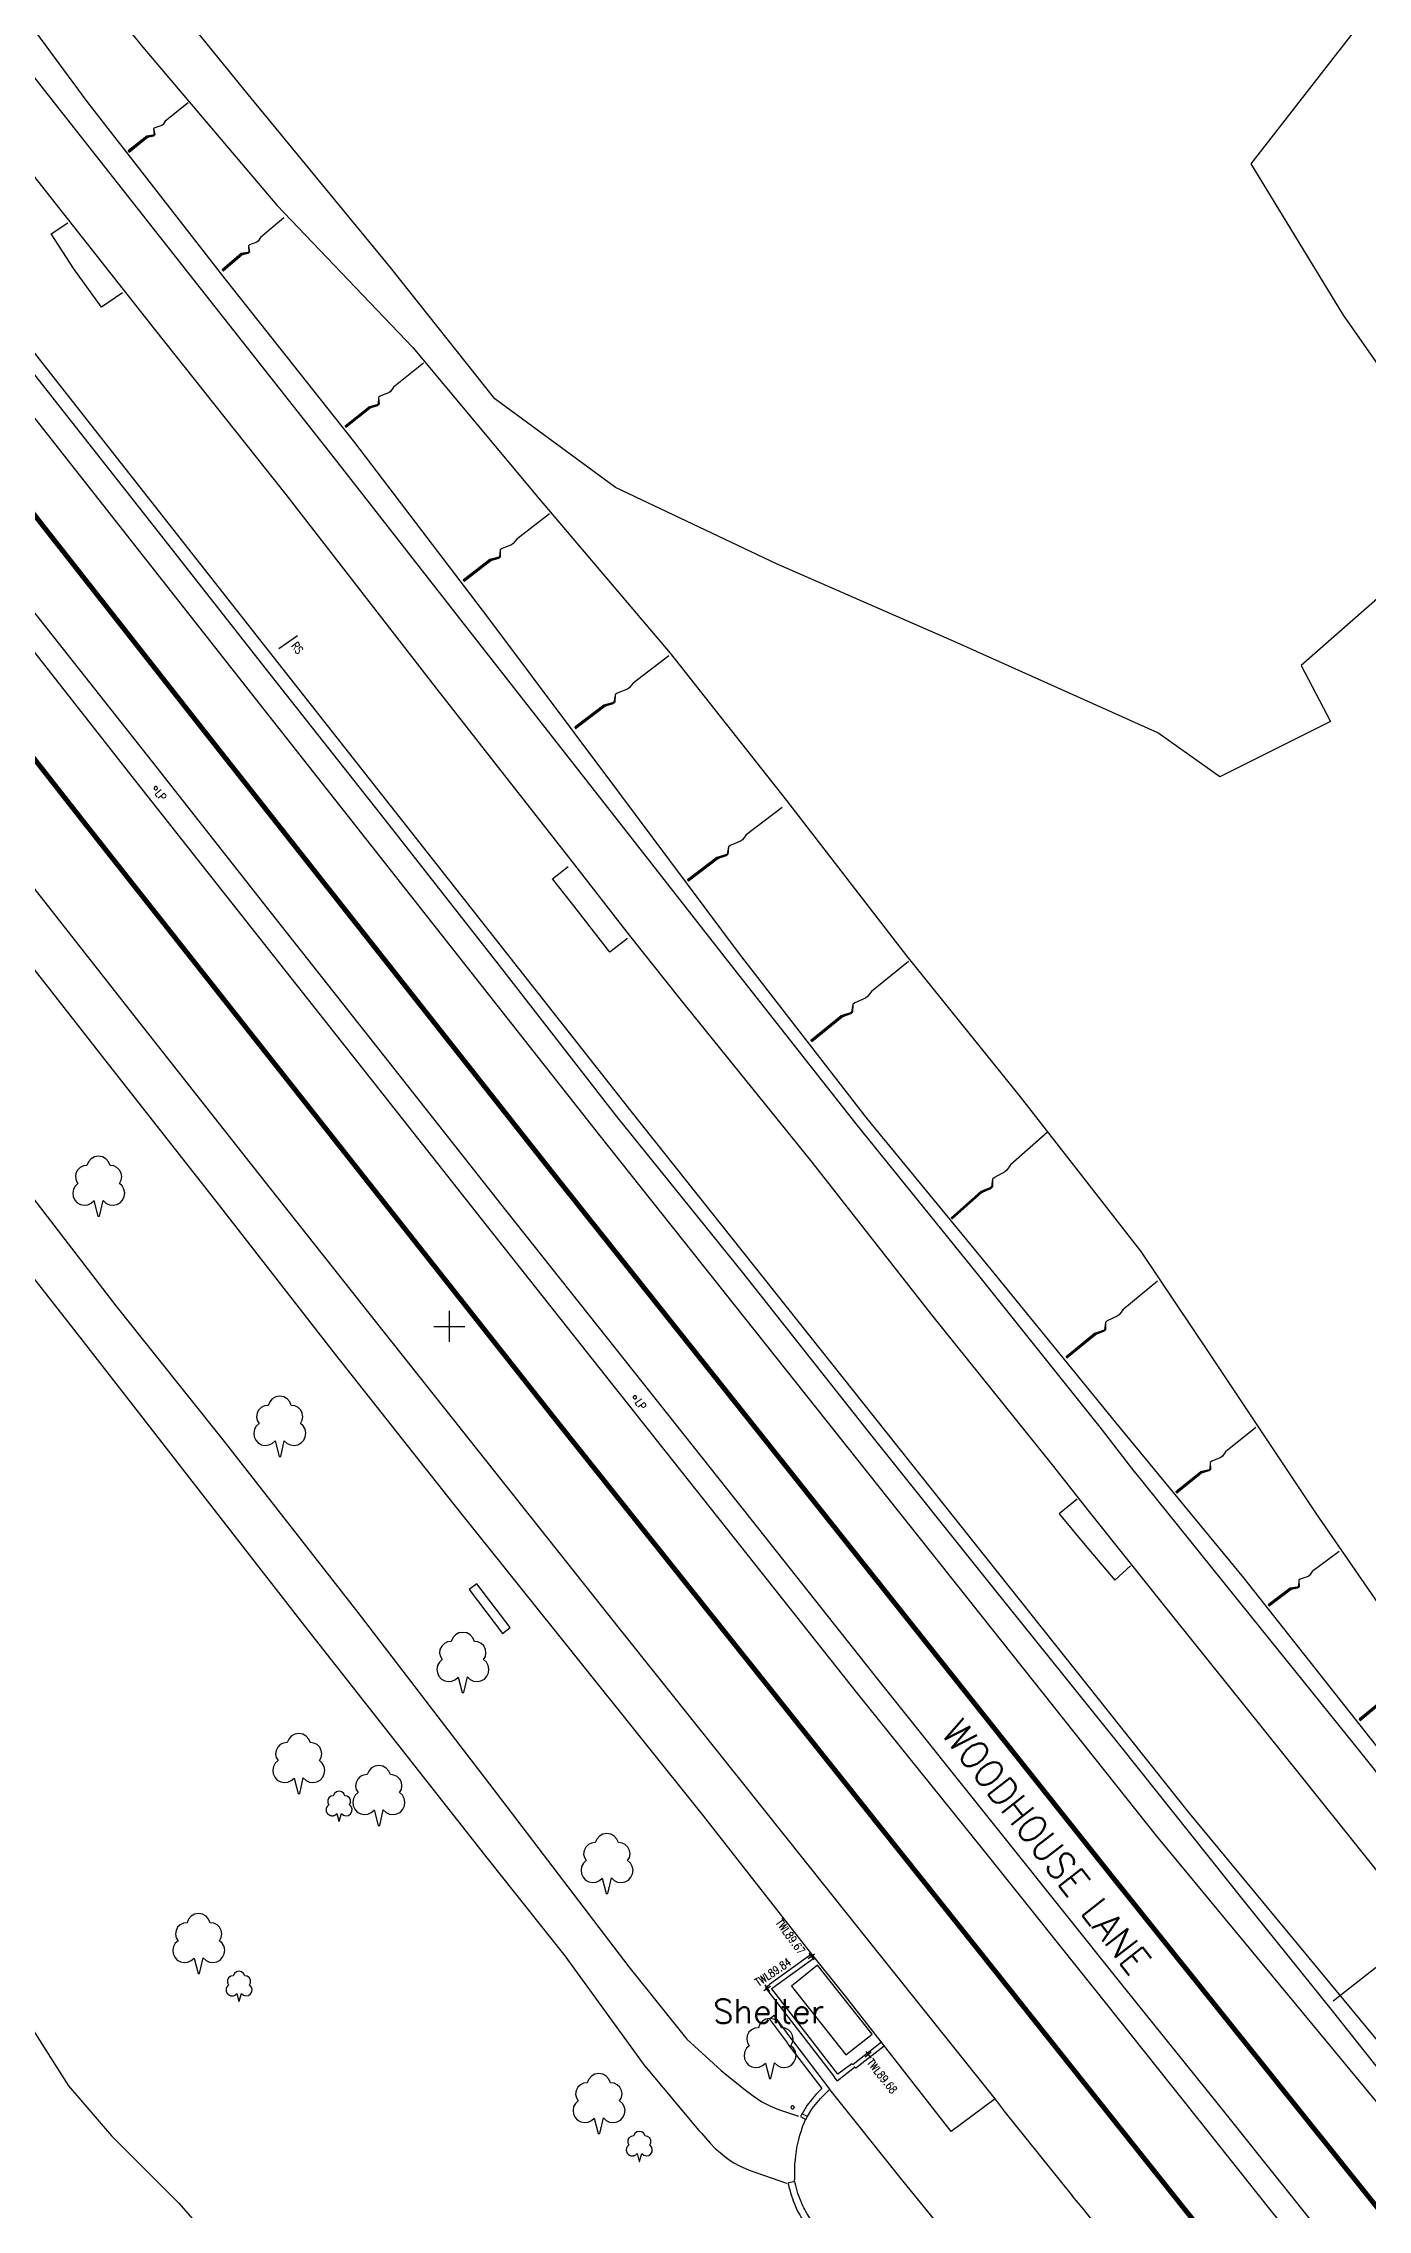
# Model space of a CAD drawing. Extents: x 427500 to 429848, y 434500 to 436505.
# Drawn here: x 429196.4 to 429262.6, y 435090.7 to 435198.9 of the extents above; entities that cross this region are included whole.
import ezdxf

# ---------------------------------------------------------------- set-up
doc = ezdxf.new("R2010")
doc.units = 0
doc.layers.get('0').update_dxf_attribs({"color": 222})
for name, color, linetype in [('LPTIP_Ex_Base', 8, 'Continuous'), ('PRO-MARKINGS', 7, 'Continuous'), ('PROPOSED', 1, 'Continuous'), ('ROADNAME', 7, 'Continuous')]:
    doc.layers.add(name, color=color, linetype=linetype)
doc.styles.add('LCC Romans', font='romans.shx', dxfattribs={"width": 0.9})
doc.styles.add('MtXpl_Romans', font='romans__.ttf')
doc.styles.get("Standard").update_dxf_attribs({"font": 'romans.shx'})

# ---------------------------------------------------------------- blocks, each defined once
blk = doc.blocks.new('CIRCL')
at = {"color": 0, "linetype": 'ByBlock', "flags": 128}
for points in [[(0.5, 0), (0.475, 0.154), (0.404, 0.293), (0.293, 0.404), (0.154, 0.475), (0, 0.5), (-0.154, 0.475), (-0.293, 0.404), (-0.404, 0.293), (-0.475, 0.154), (-0.5, 0), (-0.475, -0.154), (-0.404, -0.293), (-0.293, -0.404), (-0.154, -0.475), (0, -0.5), (0.154, -0.475), (0.293, -0.404), (0.404, -0.293), (0.475, -0.154)], [(0.5, 0), (0.475, -0.154)]]:
    blk.add_lwpolyline(points, dxfattribs=at)
blk = doc.blocks.new('MH_LINE')
at = {"color": 0, "linetype": 'ByBlock', "flags": 128}
blk.add_lwpolyline([(-0.5, 0), (0.5, 0)], dxfattribs=at)
blk = doc.blocks.new('MH_BANK_L')
at = {"color": 0, "linetype": 'ByBlock', "flags": 128}
for points in [[(-0.19, 0.02005), (-0.5, 0.02005)], [(-0.5, 0.02005), (-0.5, 0.00005)], [(-0.5, 0.01905), (-0.19, 0.01905)], [(-0.5, 0.01795), (-0.19, 0.01795)], [(-0.5, 0.01695), (-0.19, 0.01695)], [(-0.5, 0.01595), (-0.19, 0.01595)], [(-0.5, 0.01495), (-0.19, 0.01495)], [(-0.5, 0.01395), (-0.19, 0.01395)], [(-0.5, 0.01305), (-0.19, 0.01305)], [(-0.5, 0.01205), (-0.19, 0.01205)], [(-0.5, 0.01105), (-0.19, 0.01105)], [(-0.5, 0.01005), (-0.19, 0.01005)], [(-0.5, 0.00905), (-0.19, 0.00905)], [(-0.5, 0.00805), (-0.19, 0.00805)], [(-0.5, 0.00695), (-0.19, 0.00695)], [(-0.5, 0.00595), (-0.19, 0.00595)], [(-0.5, 0.00495), (-0.19, 0.00495)], [(-0.5, 0.00405), (-0.19, 0.00405)], [(-0.5, 0.00295), (-0.19, 0.00295)], [(-0.5, 0.00195), (-0.19, 0.00195)], [(-0.5, 0.00105), (-0.19, 0.00105)], [(-0.5, 0.00005), (-0.19, 0.00005)], [(-0.19, 0.00005), (-0.19, 0.02005)], [(-0.1, -0.04005), (-0.19, 0.02005)], [(-0.19, 0.01905), (-0.101, -0.03995)], [(-0.19, 0.01795), (-0.102, -0.04005)], [(-0.19, 0.01695), (-0.1031, -0.03995)], [(-0.19, 0.01595), (-0.1042, -0.04005)], [(-0.19, 0.01495), (-0.1052, -0.03995)], [(-0.19, 0.01395), (-0.1062, -0.03995)], [(-0.19, 0.01305), (-0.1072, -0.03995)], [(-0.19, 0.01205), (-0.108, -0.03995)], [(-0.19, 0.01105), (-0.109, -0.03995)], [(-0.19, 0.01005), (-0.11, -0.04005)], [(-0.19, 0.00905), (-0.1112, -0.03995)], [(-0.19, 0.00805), (-0.19, 0.00695)], [(-0.19, 0.00805), (-0.1124, -0.04005)], [(-0.19, 0.00695), (-0.1135, -0.03995)], [(-0.19, 0.00595), (-0.1144, -0.03995)], [(-0.19, 0.00495), (-0.1154, -0.03995)], [(-0.19, 0.00405), (-0.1163, -0.03995)], [(-0.19, 0.00295), (-0.1173, -0.03995)], [(-0.19, 0.00195), (-0.1183, -0.03995)], [(-0.19, 0.00105), (-0.1191, -0.04005)], [(-0.19, 0.00005), (-0.12, -0.04005)], [(-0.0601, 0.04005), (-0.11, -0.04005)], [(-0.0601, 0.04005), (-0.109, -0.03995)], [(-0.0601, 0.04005), (-0.108, -0.03995)], [(-0.0601, 0.04005), (-0.1072, -0.03995)], [(-0.0601, 0.04005), (-0.1062, -0.03995)], [(-0.0601, 0.04005), (-0.1058, -0.03085)], [(-0.0601, 0.04005), (-0.1055, -0.03155)], [(-0.0601, 0.04005), (-0.1052, -0.03995)], [(-0.0601, 0.04005), (-0.1042, -0.04005)], [(-0.0601, 0.04005), (-0.1031, -0.03995)], [(-0.0601, 0.04005), (-0.102, -0.04005)], [(-0.0601, 0.04005), (-0.101, -0.03995)], [(-0.0601, 0.04005), (-0.1, -0.04005)], [(-0.0601, 0.04005), (-0.1, -0.04005)], [(-0.04, 0.04005), (-0.0601, 0.04005)], [(0.05, 0.00005), (-0.04, 0.04005)], [(0.07, 0.00005), (0.05, 0.00005)], [(0.12, 0.02005), (0.07, 0.00005)], [(0.5, 0.02005), (0.12, 0.02005)], [(-0.1, -0.04005), (-0.12, -0.04005)], [(-0.1058, -0.03085), (-0.1137, -0.03085)], [(-0.1055, -0.03155), (-0.1127, -0.03155)], [(-0.1059, -0.03225), (-0.1116, -0.03225)], [(-0.1065, -0.03295), (-0.1105, -0.03295)], [(-0.107, -0.03375), (-0.1094, -0.03375)], [(-0.1075, -0.03445), (-0.1083, -0.03445)], [(-0.1055, -0.03155), (-0.1077, -0.03485)]]:
    blk.add_lwpolyline(points, dxfattribs=at)
blk = doc.blocks.new('SPOT')
at = {"color": 0, "linetype": 'ByBlock', "flags": 128}
for points in [[(-0.5, 0), (0.5, 0)], [(0, 0.5), (0, -0.5)]]:
    blk.add_lwpolyline(points, dxfattribs=at)

msp = doc.modelspace()

# ---------------------------------------------------------------- linework, layer by layer
at = {"layer": 'LPTIP_Ex_Base', "color": 251, "true_color": 0x636466}
for p, q in [((429198.4, 435134.05), (429184.4, 435151.85)), ((429209.45, 435119.85), (429198.4, 435134.05)), ((429218.65, 435108.15), (429209.45, 435119.85)), ((429222.48, 435103.34), (429218.65, 435108.15)), ((429226.52, 435097.76), (429222.48, 435103.34)), ((429195.89, 435099.63), (429196.95, 435097.95)), ((429196.95, 435097.95), (429197.65, 435096.85)), ((429226.52, 435097.76), (429226.52, 435097.76)), ((429226.52, 435097.76), (429226.52, 435097.76)), ((429226.52, 435097.76), (429226.52, 435097.76)), ((429226.52, 435097.76), (429226.52, 435097.76)), ((429197.65, 435096.85), (429199.8, 435094.35)), ((429199.8, 435094.35), (429203.15, 435091)), ((429203.15, 435091), (429205.3, 435088.55))]:
    msp.add_line(p, q, dxfattribs=at)
at = {"layer": 'LPTIP_Ex_Base', "color": 251, "true_color": 0x636466, "flags": 128}
for points in [[(429153.82, 435250.73), (429154.41, 435250.1), (429156.78, 435246.84), (429157.34, 435246.2), (429165.13, 435236.36), (429171.19, 435228.7), (429177.76, 435220.31), (429183.99, 435212.42), (429190.7, 435203.91), (429197.37, 435195.42), (429204.29, 435186.64), (429210.94, 435178.2), (429217.54, 435169.74), (429224.3, 435161.13), (429230.59, 435153.07), (429237.01, 435144.93), (429243.14, 435137.35), (429249.27, 435129.68), (429250.95, 435127.5)], [(429158.16, 435247.34), (429160.78, 435246.66), (429162.42, 435244.9), (429165.36, 435240.13), (429166.8, 435237.23), (429172.82, 435229.63), (429179.23, 435221.26), (429185.2, 435213.23), (429192.08, 435204.85), (429198.58, 435196.03), (429205.47, 435187.17), (429211.95, 435178.98), (429218.59, 435170.25), (429225.09, 435161.57), (429231.17, 435153.42), (429237.53, 435145.21), (429243.69, 435137.73), (429249.97, 435130), (429256.38, 435122.24), (429262.43, 435114.56), (429268.11, 435107.38)], [(429165.31, 435244.04), (429171.05, 435235.97), (429177.11, 435228.18), (429182.78, 435220.96), (429189.2, 435213.26), (429195.48, 435205.99), (429201.37, 435198.75), (429208.06, 435190.85), (429214.87, 435183.73), (429221.17, 435176.17), (429227.73, 435168.45), (429233.54, 435161.1), (429239.54, 435153.33), (429245.21, 435146.28), (429251.25, 435138.55), (429254.67, 435133.44), (429259.98, 435125.48), (429265.53, 435117.42), (429270.03, 435111.05), (429270.81, 435109.62), (429270.93, 435109.27)], [(429154.29, 435236.15), (429158.86, 435239.61), (429163.13, 435234.16), (429168.98, 435226.69), (429175.53, 435218.31), (429181.81, 435210.33), (429188.31, 435202.05), (429194.99, 435193.49), (429201.93, 435184.67), (429208.51, 435176.38), (429216.07, 435166.66), (429222.82, 435158.02), (429225.67, 435154.36), (429228.21, 435151.18), (429234.81, 435143.01), (429240.79, 435135.39), (429246.82, 435127.88), (429248.67, 435125.53), (429252.82, 435120.32), (429259.27, 435112.29), (429265.3, 435104.76)], [(429144.37, 435222.53), (429144.77, 435222.01), (429148.8, 435216.88), (429154.21, 435209.98), (429160.57, 435201.88), (429166.29, 435194.56), (429172.02, 435187.22), (429177.92, 435179.65), (429183.75, 435172.25), (429189.48, 435164.92), (429195.19, 435157.65), (429201.23, 435149.97), (429207.17, 435142.42), (429212.98, 435135.07), (429218.94, 435127.56), (429225.17, 435119.7), (429231.33, 435112.01), (429237.68, 435104.02), (429244.02, 435096.11), (429244.47, 435095.52)], [(429263.66, 435201.82), (429256.74, 435192.92), (429261.35, 435185.35), (429269.68, 435173.45), (429277.1, 435162.86), (429272.81, 435162.69), (429264.16, 435172.14), (429259.26, 435167.84), (429260.72, 435165.04), (429255.19, 435162.27), (429252.1, 435164.48), (429242.07, 435168.98), (429233.03, 435172.92), (429224.99, 435176.73), (429218.96, 435181.17), (429213.74, 435187.73), (429206.57, 435196.47), (429199.09, 435205.68)], [(429178.6, 435204.48), (429184.27, 435197.24), (429190.09, 435189.83), (429195.96, 435182.37), (429201.75, 435175), (429207.47, 435167.73), (429213.49, 435160.11), (429219.18, 435152.84), (429225.04, 435145.3), (429231.33, 435137.52), (429237.73, 435129.41), (429243.85, 435121.75), (429250.19, 435113.86), (429256.41, 435106.06), (429260.81, 435100.6), (429264.52, 435095.92), (429269.69, 435089.46), (429275.51, 435082.19), (429280.68, 435075.76), (429285.3, 435069.95), (429285.94, 435069.25)], [(429172.84, 435199.95), (429178.6, 435192.6), (429184.38, 435185.21), (429190.28, 435177.74), (429196.07, 435170.33), (429201.84, 435163.03), (429207.79, 435155.46), (429213.66, 435148.02), (429219.5, 435140.61), (429225.47, 435133.09), (429231.82, 435125.09), (429238.09, 435117.18), (429244.33, 435109.35), (429250.36, 435101.81), (429255.04, 435095.99), (429258.69, 435091.43), (429263.86, 435084.95)], [(429293.22, 435044.67), (429290.53, 435048.4), (429286.09, 435054.53), (429280.73, 435061.94), (429277.78, 435065.65), (429268.68, 435077), (429262.9, 435084.21), (429257.71, 435090.67), (429254.09, 435095.22), (429249.48, 435101.01), (429243.43, 435108.57), (429237.11, 435116.44), (429230.88, 435124.3), (429224.5, 435132.35), (429218.54, 435139.86), (429212.68, 435147.29), (429206.84, 435154.7), (429200.84, 435162.3), (429195.14, 435169.56), (429189.28, 435177.01), (429183.41, 435184.51), (429177.57, 435191.92), (429171.9, 435199.13)], [(429200.36, 435186.47), (429199.3, 435185.75), (429197.92, 435187.66), (429196.79, 435189.42), (429197.62, 435189.96)], [(429225.6, 435154.2), (429224.71, 435153.51), (429222.79, 435155.98), (429221.85, 435157.17), (429222.63, 435157.79)], [(429243.96, 435096.19), (429241.76, 435094.57), (429236.49, 435101.33), (429234.73, 435103.51), (429229.39, 435110.34), (429223.16, 435118.12), (429216.93, 435125.91), (429211.02, 435133.39), (429205.16, 435140.92), (429199.36, 435148.3), (429193.47, 435155.8)], [(429192.14, 435146.06), (429200.02, 435135.83), (429205.43, 435129.05), (429212.12, 435120.51), (429219.08, 435111.42), (429225.66, 435102.8), (429228.55, 435099.18), (429230.27, 435097.61), (429230.55, 435097.38), (429230.95, 435097.06), (429231.41, 435096.69), (429231.87, 435096.34), (429232.3, 435096.05), (429232.71, 435095.84), (429233.13, 435095.67), (429233.54, 435095.53), (429233.89, 435095.42), (429234.13, 435095.33)], [(429268.83, 435107.67), (429267.67, 435106.71), (429261.98, 435113.83), (429255.9, 435121.39), (429250.94, 435127.53)], [(429248.06, 435126.17), (429247.17, 435125.44), (429248.46, 435123.87), (429249.95, 435122.12), (429250.73, 435122.83)], [(429267.11, 435102.34), (429265.3, 435104.6), (429264.87, 435104.23), (429260.85, 435101.07)], [(429234.79, 435103.43), (429232.69, 435101.91)], [(429232.82, 435101.73), (429234.92, 435103.25), (429234.79, 435103.43)], [(429232.48, 435101.75), (429232.69, 435101.91)], [(429232.48, 435101.75), (429235.93, 435097.28)], [(429232.81, 435101.69), (429232.82, 435101.73)], [(429236.1, 435097.42), (429232.81, 435101.69)], [(429232.92, 435100.36), (429232.68, 435100.18), (429233.58, 435098.97)], [(429233.82, 435099.15), (429232.92, 435100.36)], [(429233.61, 435098.92), (429233.58, 435098.97)], [(429233.61, 435098.92), (429235.3, 435096.71), (429235.01, 435096.42), (429234.57, 435095.88), (429234.32, 435095.45)], [(429234.58, 435095.32), (429234.82, 435095.71), (429235.23, 435096.22), (429235.7, 435096.68), (429233.85, 435099.11), (429233.82, 435099.15)], [(429238.42, 435098.85), (429238.28, 435099.02), (429236.87, 435097.91)], [(429237, 435097.74), (429238.42, 435098.85)], [(429226.52, 435097.76), (429229.16, 435094.62), (429229.3, 435094.46), (429229.5, 435094.23), (429229.73, 435093.98), (429229.98, 435093.72), (429230.24, 435093.5), (429230.46, 435093.32), (429230.65, 435093.16), (429230.87, 435093.01), (429231.19, 435092.84), (429231.68, 435092.63), (429233.53, 435091.98)], [(429236.07, 435097.1), (429236.94, 435097.77)], [(429236.8, 435097.95), (429236.1, 435097.42)], [(429236.8, 435097.95), (429236.87, 435097.91)], [(429237, 435097.74), (429236.94, 435097.77)], [(429239, 435083.22), (429238.74, 435083.61), (429239.44, 435084.13), (429243.16, 435086.67), (429243.54, 435086.98), (429242, 435088.84), (429239.35, 435092.1), (429235.7, 435096.66)], [(429236.07, 435097.1), (429235.93, 435097.28)], [(429244.47, 435095.52), (429247.83, 435091.33)], [(429233.94, 435092.08), (429233.95, 435092.23), (429233.95, 435092.44), (429233.95, 435092.69), (429233.96, 435092.94), (429233.98, 435093.17), (429234, 435093.37), (429234.03, 435093.57), (429234.06, 435093.77), (429234.1, 435093.97), (429234.15, 435094.16), (429234.21, 435094.38), (429234.28, 435094.61), (429234.36, 435094.84), (429234.43, 435095.03), (429234.48, 435095.17)], [(429233.3, 435088.61), (429235.01, 435089.72), (429234.69, 435090.26), (429234.57, 435090.45), (429234.5, 435090.57), (429234.45, 435090.66), (429234.41, 435090.74), (429234.36, 435090.84), (429234.3, 435090.96), (429234.25, 435091.09), (429234.2, 435091.21), (429234.16, 435091.34), (429234.11, 435091.46), (429234.07, 435091.59), (429234.04, 435091.73), (429234, 435091.86), (429233.97, 435091.98), (429233.95, 435092.07), (429233.61, 435091.98)], [(429233.61, 435091.98), (429233.63, 435091.9), (429233.66, 435091.78), (429233.7, 435091.64), (429233.74, 435091.49), (429233.78, 435091.35), (429233.83, 435091.22), (429233.87, 435091.09), (429233.93, 435090.95), (429233.98, 435090.82), (429234.04, 435090.69), (429234.09, 435090.58), (429234.14, 435090.49), (429234.2, 435090.39), (429234.27, 435090.27), (429234.39, 435090.08), (429234.54, 435089.83), (429233.13, 435088.92)], [(429267.9, 435066.07), (429267.35, 435066.81), (429263.06, 435072.2), (429257.16, 435079.56), (429251.92, 435086.15), (429248.4, 435090.67), (429247.83, 435091.33)]]:
    msp.add_lwpolyline(points, dxfattribs=at)
at = {"layer": 'LPTIP_Ex_Base', "color": 251, "true_color": 0x636466}
for points in [[(429198.13, 435141.95), (429197.99, 435141.82), (429197.9, 435141.66), (429197.87, 435141.47), (429197.89, 435141.29), (429197.97, 435141.12), (429198.09, 435140.98), (429198.26, 435140.89), (429198.44, 435140.86), (429198.62, 435140.88), (429198.79, 435140.96), (429198.93, 435141.08), (429198.93, 435141.09), (429199.13, 435140.31), (429199.21, 435140.31), (429199.39, 435141.09), (429199.39, 435141.09), (429199.53, 435140.96), (429199.7, 435140.88), (429199.89, 435140.86), (429200.07, 435140.89), (429200.24, 435140.98), (429200.36, 435141.12), (429200.44, 435141.29), (429200.47, 435141.48), (429200.43, 435141.66), (429200.34, 435141.83), (429200.2, 435141.95), (429200.29, 435142.11), (429200.32, 435142.29), (429200.29, 435142.47), (429200.21, 435142.62), (429200.08, 435142.75), (429199.92, 435142.83), (429199.74, 435142.85), (429199.74, 435142.85), (429199.66, 435143.03), (429199.53, 435143.18), (429199.36, 435143.28), (429199.16, 435143.31), (429198.96, 435143.28), (429198.79, 435143.18), (429198.66, 435143.03), (429198.58, 435142.85), (429198.4, 435142.83), (429198.24, 435142.75), (429198.11, 435142.62), (429198.03, 435142.46), (429198, 435142.28), (429198.04, 435142.1), (429198.13, 435141.95)], [(429216.7, 435134.03), (429216.7, 435135.58)], [(429215.92, 435134.8), (429217.47, 435134.8)], [(429207.18, 435129.95), (429207.04, 435129.82), (429206.95, 435129.66), (429206.92, 435129.47), (429206.94, 435129.29), (429207.02, 435129.12), (429207.14, 435128.98), (429207.31, 435128.89), (429207.49, 435128.86), (429207.67, 435128.88), (429207.84, 435128.96), (429207.98, 435129.08), (429207.98, 435129.09), (429208.18, 435128.31), (429208.26, 435128.31), (429208.44, 435129.09), (429208.44, 435129.09), (429208.58, 435128.96), (429208.75, 435128.88), (429208.93, 435128.86), (429209.12, 435128.89), (429209.29, 435128.98), (429209.41, 435129.12), (429209.49, 435129.29), (429209.52, 435129.48), (429209.48, 435129.66), (429209.39, 435129.83), (429209.25, 435129.95), (429209.34, 435130.11), (429209.37, 435130.29), (429209.34, 435130.47), (429209.26, 435130.62), (429209.13, 435130.75), (429208.97, 435130.83), (429208.79, 435130.85), (429208.79, 435130.85), (429208.71, 435131.03), (429208.58, 435131.18), (429208.41, 435131.28), (429208.21, 435131.31), (429208.01, 435131.28), (429207.84, 435131.18), (429207.71, 435131.03), (429207.63, 435130.85), (429207.45, 435130.83), (429207.29, 435130.75), (429207.16, 435130.62), (429207.08, 435130.46), (429207.05, 435130.28), (429207.09, 435130.1), (429207.18, 435129.95)], [(429216.33, 435118.15), (429216.19, 435118.02), (429216.1, 435117.86), (429216.07, 435117.67), (429216.09, 435117.49), (429216.17, 435117.32), (429216.29, 435117.18), (429216.46, 435117.09), (429216.64, 435117.06), (429216.82, 435117.08), (429216.99, 435117.16), (429217.13, 435117.28), (429217.13, 435117.28), (429217.33, 435116.51), (429217.41, 435116.51), (429217.59, 435117.29), (429217.59, 435117.29), (429217.73, 435117.16), (429217.9, 435117.08), (429218.09, 435117.06), (429218.27, 435117.09), (429218.44, 435117.18), (429218.56, 435117.32), (429218.64, 435117.49), (429218.67, 435117.68), (429218.63, 435117.86), (429218.54, 435118.03), (429218.4, 435118.15), (429218.49, 435118.31), (429218.52, 435118.49), (429218.49, 435118.66), (429218.41, 435118.83), (429218.28, 435118.95), (429218.12, 435119.03), (429217.94, 435119.05), (429217.94, 435119.05), (429217.86, 435119.23), (429217.73, 435119.38), (429217.56, 435119.48), (429217.36, 435119.51), (429217.16, 435119.48), (429216.99, 435119.38), (429216.86, 435119.23), (429216.78, 435119.05), (429216.6, 435119.03), (429216.44, 435118.95), (429216.31, 435118.82), (429216.22, 435118.66), (429216.2, 435118.48), (429216.24, 435118.3), (429216.33, 435118.15)], [(429208.13, 435113.1), (429207.99, 435112.97), (429207.9, 435112.81), (429207.87, 435112.62), (429207.89, 435112.44), (429207.97, 435112.27), (429208.09, 435112.13), (429208.26, 435112.04), (429208.44, 435112.01), (429208.62, 435112.03), (429208.79, 435112.11), (429208.93, 435112.23), (429208.93, 435112.23), (429209.13, 435111.46), (429209.21, 435111.46), (429209.39, 435112.24), (429209.39, 435112.24), (429209.53, 435112.11), (429209.7, 435112.03), (429209.89, 435112.01), (429210.07, 435112.04), (429210.24, 435112.13), (429210.36, 435112.27), (429210.44, 435112.44), (429210.47, 435112.63), (429210.43, 435112.81), (429210.34, 435112.97), (429210.2, 435113.1), (429210.29, 435113.26), (429210.32, 435113.44), (429210.29, 435113.61), (429210.21, 435113.78), (429210.08, 435113.9), (429209.92, 435113.98), (429209.74, 435114), (429209.74, 435114), (429209.66, 435114.18), (429209.53, 435114.33), (429209.36, 435114.43), (429209.16, 435114.46), (429208.96, 435114.43), (429208.79, 435114.33), (429208.66, 435114.18), (429208.58, 435114), (429208.4, 435113.98), (429208.24, 435113.9), (429208.11, 435113.77), (429208.03, 435113.61), (429208, 435113.43), (429208.04, 435113.25), (429208.13, 435113.1)], [(429212.13, 435111.5), (429211.99, 435111.37), (429211.9, 435111.21), (429211.87, 435111.02), (429211.89, 435110.84), (429211.97, 435110.67), (429212.09, 435110.53), (429212.26, 435110.44), (429212.44, 435110.41), (429212.62, 435110.43), (429212.79, 435110.51), (429212.93, 435110.63), (429212.93, 435110.64), (429213.13, 435109.86), (429213.21, 435109.86), (429213.39, 435110.64), (429213.39, 435110.64), (429213.53, 435110.51), (429213.7, 435110.43), (429213.89, 435110.41), (429214.07, 435110.44), (429214.24, 435110.53), (429214.36, 435110.67), (429214.44, 435110.84), (429214.47, 435111.03), (429214.43, 435111.21), (429214.34, 435111.38), (429214.2, 435111.5), (429214.29, 435111.66), (429214.32, 435111.84), (429214.29, 435112.02), (429214.21, 435112.17), (429214.08, 435112.3), (429213.92, 435112.38), (429213.74, 435112.4), (429213.74, 435112.4), (429213.66, 435112.58), (429213.53, 435112.73), (429213.36, 435112.83), (429213.16, 435112.86), (429212.96, 435112.83), (429212.79, 435112.73), (429212.66, 435112.58), (429212.58, 435112.4), (429212.4, 435112.38), (429212.24, 435112.3), (429212.11, 435112.17), (429212.03, 435112.01), (429212, 435111.83), (429212.04, 435111.65), (429212.13, 435111.5)], [(429210.66, 435110.89), (429210.65, 435110.88), (429210.63, 435110.86), (429210.62, 435110.85), (429210.61, 435110.84), (429210.6, 435110.82), (429210.59, 435110.81), (429210.58, 435110.79), (429210.57, 435110.78), (429210.56, 435110.76), (429210.55, 435110.74), (429210.54, 435110.72), (429210.54, 435110.71), (429210.54, 435110.69), (429210.53, 435110.67), (429210.53, 435110.65), (429210.53, 435110.63), (429210.53, 435110.61), (429210.54, 435110.59), (429210.54, 435110.58), (429210.54, 435110.56), (429210.55, 435110.54), (429210.56, 435110.52), (429210.57, 435110.51), (429210.57, 435110.49), (429210.58, 435110.47), (429210.59, 435110.46), (429210.61, 435110.44), (429210.62, 435110.43), (429210.63, 435110.42), (429210.65, 435110.41), (429210.66, 435110.4), (429210.68, 435110.39), (429210.69, 435110.38), (429210.71, 435110.37), (429210.73, 435110.36), (429210.75, 435110.35), (429210.76, 435110.35), (429210.78, 435110.35), (429210.8, 435110.34), (429210.82, 435110.34), (429210.84, 435110.34), (429210.86, 435110.34), (429210.88, 435110.34), (429210.89, 435110.35), (429210.91, 435110.35), (429210.93, 435110.36), (429210.95, 435110.36), (429210.96, 435110.37), (429210.98, 435110.38), (429211, 435110.39), (429211.01, 435110.4), (429211.03, 435110.41), (429211.04, 435110.43), (429211.05, 435110.44), (429211.07, 435110.46), (429211.07, 435110.46), (429211.17, 435110.07), (429211.19, 435110.07), (429211.3, 435110.46), (429211.3, 435110.46), (429211.4, 435110.38), (429211.52, 435110.34), (429211.65, 435110.36), (429211.75, 435110.44), (429211.82, 435110.55), (429211.83, 435110.68), (429211.79, 435110.8), (429211.7, 435110.89), (429211.75, 435111), (429211.75, 435111.13), (429211.7, 435111.24), (429211.59, 435111.32), (429211.47, 435111.34), (429211.41, 435111.46), (429211.31, 435111.54), (429211.18, 435111.57), (429211.05, 435111.54), (429210.95, 435111.46), (429210.89, 435111.34), (429210.77, 435111.32), (429210.66, 435111.24), (429210.61, 435111.13), (429210.61, 435111), (429210.66, 435110.89)], [(429223.53, 435108.1), (429223.39, 435107.97), (429223.3, 435107.81), (429223.27, 435107.62), (429223.29, 435107.44), (429223.37, 435107.27), (429223.49, 435107.13), (429223.66, 435107.04), (429223.84, 435107.01), (429224.02, 435107.03), (429224.19, 435107.11), (429224.33, 435107.23), (429224.33, 435107.23), (429224.53, 435106.46), (429224.61, 435106.46), (429224.79, 435107.24), (429224.79, 435107.24), (429224.93, 435107.11), (429225.1, 435107.03), (429225.28, 435107.01), (429225.47, 435107.04), (429225.64, 435107.13), (429225.76, 435107.27), (429225.84, 435107.44), (429225.87, 435107.63), (429225.83, 435107.81), (429225.74, 435107.97), (429225.6, 435108.1), (429225.69, 435108.26), (429225.72, 435108.44), (429225.69, 435108.61), (429225.61, 435108.78), (429225.48, 435108.9), (429225.32, 435108.98), (429225.14, 435109), (429225.14, 435109), (429225.06, 435109.18), (429224.93, 435109.33), (429224.76, 435109.43), (429224.56, 435109.46), (429224.36, 435109.43), (429224.19, 435109.33), (429224.06, 435109.18), (429223.98, 435109), (429223.8, 435108.98), (429223.64, 435108.9), (429223.51, 435108.77), (429223.42, 435108.61), (429223.4, 435108.43), (429223.44, 435108.25), (429223.53, 435108.1)], [(429203.13, 435104.1), (429202.99, 435103.97), (429202.9, 435103.81), (429202.87, 435103.62), (429202.89, 435103.44), (429202.97, 435103.27), (429203.09, 435103.13), (429203.26, 435103.04), (429203.44, 435103.01), (429203.62, 435103.03), (429203.79, 435103.11), (429203.93, 435103.23), (429203.93, 435103.23), (429204.13, 435102.46), (429204.21, 435102.46), (429204.39, 435103.24), (429204.39, 435103.24), (429204.53, 435103.11), (429204.7, 435103.03), (429204.89, 435103.01), (429205.07, 435103.04), (429205.24, 435103.13), (429205.36, 435103.27), (429205.44, 435103.44), (429205.47, 435103.63), (429205.43, 435103.81), (429205.34, 435103.97), (429205.2, 435104.1), (429205.29, 435104.26), (429205.32, 435104.44), (429205.29, 435104.61), (429205.21, 435104.78), (429205.08, 435104.9), (429204.92, 435104.98), (429204.74, 435105), (429204.74, 435105), (429204.66, 435105.18), (429204.53, 435105.33), (429204.36, 435105.43), (429204.16, 435105.46), (429203.96, 435105.43), (429203.79, 435105.33), (429203.66, 435105.18), (429203.58, 435105), (429203.4, 435104.98), (429203.24, 435104.9), (429203.11, 435104.77), (429203.03, 435104.61), (429203, 435104.43), (429203.04, 435104.25), (429203.13, 435104.1)], [(429205.66, 435101.89), (429205.65, 435101.88), (429205.63, 435101.86), (429205.62, 435101.85), (429205.61, 435101.84), (429205.6, 435101.82), (429205.59, 435101.81), (429205.58, 435101.79), (429205.57, 435101.78), (429205.56, 435101.76), (429205.55, 435101.74), (429205.54, 435101.72), (429205.54, 435101.71), (429205.54, 435101.69), (429205.53, 435101.67), (429205.53, 435101.65), (429205.53, 435101.63), (429205.53, 435101.61), (429205.54, 435101.59), (429205.54, 435101.58), (429205.54, 435101.56), (429205.55, 435101.54), (429205.56, 435101.52), (429205.57, 435101.51), (429205.57, 435101.49), (429205.58, 435101.47), (429205.59, 435101.46), (429205.61, 435101.44), (429205.62, 435101.43), (429205.63, 435101.42), (429205.65, 435101.41), (429205.66, 435101.4), (429205.68, 435101.39), (429205.69, 435101.38), (429205.71, 435101.37), (429205.73, 435101.36), (429205.75, 435101.35), (429205.76, 435101.35), (429205.78, 435101.35), (429205.8, 435101.34), (429205.82, 435101.34), (429205.84, 435101.34), (429205.86, 435101.34), (429205.88, 435101.34), (429205.89, 435101.35), (429205.91, 435101.35), (429205.93, 435101.36), (429205.95, 435101.36), (429205.96, 435101.37), (429205.98, 435101.38), (429206, 435101.39), (429206.01, 435101.4), (429206.03, 435101.41), (429206.04, 435101.43), (429206.05, 435101.44), (429206.07, 435101.46), (429206.07, 435101.46), (429206.17, 435101.07), (429206.19, 435101.07), (429206.3, 435101.46), (429206.3, 435101.46), (429206.4, 435101.38), (429206.52, 435101.34), (429206.65, 435101.36), (429206.75, 435101.44), (429206.82, 435101.55), (429206.83, 435101.68), (429206.79, 435101.8), (429206.7, 435101.89), (429206.75, 435102), (429206.75, 435102.13), (429206.7, 435102.24), (429206.59, 435102.32), (429206.47, 435102.34), (429206.41, 435102.46), (429206.31, 435102.54), (429206.18, 435102.57), (429206.05, 435102.54), (429205.95, 435102.46), (429205.89, 435102.34), (429205.77, 435102.32), (429205.66, 435102.24), (429205.61, 435102.13), (429205.61, 435102), (429205.66, 435101.89)], [(429231.68, 435098.85), (429231.54, 435098.72), (429231.45, 435098.56), (429231.42, 435098.37), (429231.44, 435098.19), (429231.52, 435098.02), (429231.64, 435097.88), (429231.81, 435097.79), (429231.99, 435097.76), (429232.17, 435097.78), (429232.34, 435097.86), (429232.48, 435097.98), (429232.48, 435097.98), (429232.68, 435097.21), (429232.76, 435097.21), (429232.94, 435097.99), (429232.94, 435097.99), (429233.08, 435097.86), (429233.25, 435097.78), (429233.43, 435097.76), (429233.62, 435097.79), (429233.79, 435097.88), (429233.91, 435098.02), (429233.99, 435098.19), (429234.02, 435098.38), (429233.98, 435098.56), (429233.89, 435098.72), (429233.75, 435098.85), (429233.84, 435099.01), (429233.87, 435099.19), (429233.84, 435099.36), (429233.76, 435099.53), (429233.63, 435099.65), (429233.47, 435099.73), (429233.29, 435099.75), (429233.29, 435099.75), (429233.21, 435099.93), (429233.08, 435100.08), (429232.91, 435100.18), (429232.71, 435100.21), (429232.51, 435100.18), (429232.34, 435100.08), (429232.21, 435099.93), (429232.13, 435099.75), (429231.95, 435099.73), (429231.79, 435099.65), (429231.66, 435099.52), (429231.58, 435099.36), (429231.55, 435099.18), (429231.59, 435099), (429231.68, 435098.85)], [(429223.13, 435096.1), (429222.99, 435095.97), (429222.9, 435095.81), (429222.87, 435095.62), (429222.89, 435095.44), (429222.97, 435095.27), (429223.09, 435095.13), (429223.26, 435095.04), (429223.44, 435095.01), (429223.62, 435095.03), (429223.79, 435095.11), (429223.93, 435095.23), (429223.93, 435095.23), (429224.13, 435094.46), (429224.21, 435094.46), (429224.39, 435095.24), (429224.39, 435095.24), (429224.53, 435095.11), (429224.7, 435095.03), (429224.89, 435095.01), (429225.07, 435095.04), (429225.24, 435095.13), (429225.36, 435095.27), (429225.44, 435095.44), (429225.47, 435095.63), (429225.43, 435095.81), (429225.34, 435095.97), (429225.2, 435096.1), (429225.29, 435096.26), (429225.32, 435096.44), (429225.29, 435096.61), (429225.21, 435096.78), (429225.08, 435096.9), (429224.92, 435096.98), (429224.74, 435097), (429224.74, 435097), (429224.66, 435097.18), (429224.53, 435097.33), (429224.36, 435097.43), (429224.16, 435097.46), (429223.96, 435097.43), (429223.79, 435097.33), (429223.66, 435097.18), (429223.58, 435097), (429223.4, 435096.98), (429223.24, 435096.9), (429223.11, 435096.77), (429223.03, 435096.61), (429223, 435096.43), (429223.04, 435096.25), (429223.13, 435096.1)], [(429225.66, 435093.89), (429225.65, 435093.88), (429225.63, 435093.86), (429225.62, 435093.85), (429225.61, 435093.84), (429225.6, 435093.82), (429225.59, 435093.81), (429225.58, 435093.79), (429225.57, 435093.78), (429225.56, 435093.76), (429225.55, 435093.74), (429225.54, 435093.72), (429225.54, 435093.71), (429225.54, 435093.69), (429225.53, 435093.67), (429225.53, 435093.65), (429225.53, 435093.63), (429225.53, 435093.61), (429225.54, 435093.59), (429225.54, 435093.58), (429225.54, 435093.56), (429225.55, 435093.54), (429225.56, 435093.52), (429225.57, 435093.51), (429225.57, 435093.49), (429225.58, 435093.47), (429225.59, 435093.46), (429225.61, 435093.44), (429225.62, 435093.43), (429225.63, 435093.42), (429225.65, 435093.41), (429225.66, 435093.4), (429225.68, 435093.39), (429225.69, 435093.38), (429225.71, 435093.37), (429225.73, 435093.36), (429225.75, 435093.35), (429225.76, 435093.35), (429225.78, 435093.35), (429225.8, 435093.34), (429225.82, 435093.34), (429225.84, 435093.34), (429225.86, 435093.34), (429225.88, 435093.34), (429225.89, 435093.35), (429225.91, 435093.35), (429225.93, 435093.36), (429225.95, 435093.36), (429225.96, 435093.37), (429225.98, 435093.38), (429226, 435093.39), (429226.01, 435093.4), (429226.03, 435093.41), (429226.04, 435093.43), (429226.05, 435093.44), (429226.07, 435093.46), (429226.07, 435093.46), (429226.17, 435093.07), (429226.19, 435093.07), (429226.3, 435093.46), (429226.3, 435093.46), (429226.4, 435093.38), (429226.52, 435093.34), (429226.65, 435093.36), (429226.75, 435093.44), (429226.82, 435093.55), (429226.83, 435093.68), (429226.79, 435093.8), (429226.7, 435093.89), (429226.75, 435094), (429226.75, 435094.13), (429226.7, 435094.24), (429226.59, 435094.32), (429226.47, 435094.34), (429226.41, 435094.46), (429226.31, 435094.54), (429226.18, 435094.57), (429226.05, 435094.54), (429225.95, 435094.46), (429225.89, 435094.34), (429225.77, 435094.32), (429225.66, 435094.24), (429225.61, 435094.13), (429225.61, 435094), (429225.66, 435093.89)]]:
    msp.add_lwpolyline(points, dxfattribs=at)
at = {"layer": 'LPTIP_Ex_Base', "color": 251, "true_color": 0x636466, "flags": 128}
for points in [[(429219.34, 435119.46), (429219.72, 435119.75), (429218.06, 435121.94), (429217.68, 435121.65)], [(429236.5, 435098.39), (429237.81, 435099.43), (429235.09, 435102.87), (429233.78, 435101.83)], [(429234.58, 435095.31), (429234.31, 435095.45), (429234.24, 435095.31), (429234.51, 435095.17)]]:
    msp.add_lwpolyline(points, close=True, dxfattribs=at)
at = {"layer": 'LPTIP_Ex_Base', "color": 251, "true_color": 0x636466}
for p in [(429234.79, 435103.43), (429232.81, 435101.69), (429232.81, 435101.69), (429236.94, 435097.77), (429237, 435097.74)]:
    msp.add_point(p, dxfattribs=at)
at = {"layer": 'PRO-MARKINGS', "flags": 128}
msp.add_lwpolyline([(429151.44, 435234.71, 0.25, 0.25, 0), (429155.41, 435229.34, 0.25, 0.25, 0), (429172.5, 435205.28, 0.25, 0.25, 0), (429192.64, 435179.59, 0.25, 0.25, 0), (429204.19, 435164.88, 0.25, 0.25, 0), (429221.86, 435142.47, 0.25, 0.25, 0), (429249.69, 435107.46, 0.25, 0.25, 0), (429262.98, 435090.86, 0.25, 0.25, 0), (429276.53, 435074.14, 0.25, 0.25, 0)], format="xyseb", dxfattribs=at)
at = {"layer": 'PRO-MARKINGS', "const_width": 0.25, "flags": 128}
msp.add_lwpolyline([(429145.05, 435225.7), (429160.39, 435206.13), (429184.09, 435178.32), (429198.34, 435160.12), (429222.07, 435130.05), (429243.98, 435102.56), (429260.64, 435081.62)], dxfattribs=at)
at = {"layer": 'PROPOSED', "flags": 128}
msp.add_lwpolyline([(429268.5, 435092.55), (429253.6, 435110.57), (429225.78, 435145.57), (429208.13, 435167.97), (429196.57, 435182.68), (429176.43, 435208.37)], dxfattribs=at)
msp.add_lwpolyline([(429174.86, 435207.13), (429195, 435181.44), (429206.55, 435166.74), (429224.21, 435144.33), (429252.03, 435109.33), (429267.04, 435091.18, 0.031097)], format="xyb", dxfattribs=at)

# ---------------------------------------------------------------- block references
at = {"layer": 'LPTIP_Ex_Base', "color": 251, "true_color": 0x636466}
for name, p, xscale, yscale, zscale, rotation in [('MH_BANK_L', (429202.18, 435194.71), 3.844336000000001, 3.5, 3.844336000000001, 38.904138), ('MH_BANK_L', (429206.92, 435188.87), 4.03208, 3.5, 4.03208, 40.11592000000001), ('MH_BANK_L', (429213.48, 435181.32), 5.027385, 3.5, 5.027385, 38.784364), ('MH_BANK_L', (429219.58, 435173.71), 5.427330000000001, 3.5, 5.427330000000001, 37.534809), ('MH_LINE', (429208.64, 435169), 1.138201, 1.138201, 1.138201, 215.271191), ('MH_BANK_L', (429225.35, 435166.48), 5.906413, 3.5, 5.906413, 37.175382), ('CIRCL', (429202.02, 435161.71), 0.16, 0.16, 0.16, 128.28951), ('MH_BANK_L', (429231, 435158.88), 5.948603, 3.5, 5.948603, 37.431603), ('MH_BANK_L', (429237.24, 435151.02), 6.26973, 3.5, 6.26973, 38.959435), ('MH_BANK_L', (429244.21, 435142.31), 6.411098, 3.5, 6.411098, 41.607571), ('MH_BANK_L', (429249.84, 435135.12), 5.924175999999999, 3.5, 5.924175999999999, 39.487826), ('CIRCL', (429225.96, 435131.26), 0.16, 0.16, 0.16, 308.594246), ('MH_BANK_L', (429255.04, 435128.09), 5.134862999999999, 3.5, 5.134862999999999, 38.822407), ('MH_BANK_L', (429259.43, 435122.17), 4.439088, 3.5, 4.439088, 36.99033), ('MH_BANK_L', (429263.69, 435116.33), 3.854509, 3.5, 3.854509, 39.22841499999999), ('SPOT', (429234.78, 435103.31), 0.4, 0.4, 0.4, 306.482777), ('SPOT', (429232.57, 435101.72), 0.4, 0.4, 0.4, 34.03055599999999), ('SPOT', (429237.62, 435098.4), 0.4, 0.4, 0.4, 308.700554)]:
    msp.add_blockref(name, p, dxfattribs=dict(at, xscale=xscale, yscale=yscale, zscale=zscale, rotation=rotation))
at = {"layer": 'LPTIP_Ex_Base', "color": 251, "true_color": 0x636466, "xscale": 0.16, "yscale": 0.16, "zscale": 0.16}
msp.add_blockref('CIRCL', (429233.84, 435095.77), dxfattribs=at)

# ---------------------------------------------------------------- texts
at = {"layer": 'LPTIP_Ex_Base', "color": 251, "true_color": 0x636466, "width": 0.8}
for s, rotation, p in [('RS', -52.0869, (429208.76, 435168.82)), ('LP', -50.7378, (429201.95, 435161.43)), ('LP', -55.6197, (429225.94, 435131.01)), ('TWL89.67', -53.5172, (429232.98, 435104.99)), ('TWL89.84', 34.0306, (429232.14, 435101.8)), ('TWL89.68', -51.2994, (429237.53, 435097.99))]:
    msp.add_text(s, height=0.4, rotation=rotation, dxfattribs=at).set_placement(p)
at = {"layer": 'LPTIP_Ex_Base', "color": 251, "true_color": 0x636466, "style": 'MtXpl_Romans'}
msp.add_text('Shelter', height=1.2, dxfattribs=at).set_placement((429229.86, 435099.97))
at = {"layer": 'ROADNAME', "style": 'LCC Romans', "width": 0.9}
msp.add_text('WOODHOUSE LANE', height=1.4, rotation=307.9811, dxfattribs=at).set_placement((429241.22, 435114.45))

doc.saveas('drawing.dxf')
